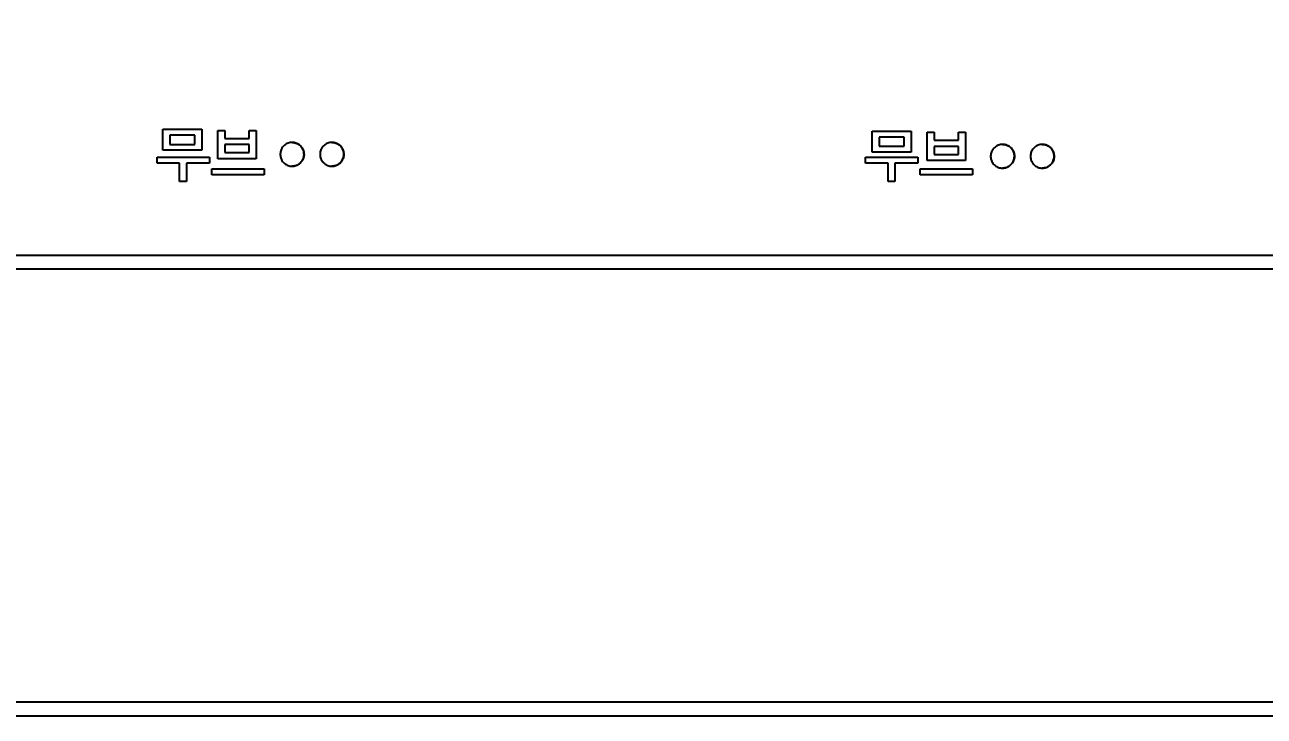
# Model space of a CAD drawing. Header units: millimetres. Extents: x 28 to 2363, y 8 to 1657.
# Drawn here: x 443.78 to 487.34, y 1216.53 to 1240.82 of the extents above; entities that cross this region are included whole.
import ezdxf

# ---------------------------------------------------------------- set-up
doc = ezdxf.new("R2010")
doc.units = ezdxf.units.MM
doc.layers.get('Defpoints').update_dxf_attribs({"linetype": 'CONTINUOUS'})
doc.layers.add('1LINE', color=7, linetype='CONTINUOUS')
doc.styles.add('Annotative', font='malgun.ttf')
doc.dimstyles.new('WOO', dxfattribs={"dimtxt": 20, "dimasz": 2, "dimexe": 1.25, "dimexo": 0.3, "dimgap": 1, "dimtad": 1, "dimdec": 1, "dimzin": 1, "dimdsep": 46, "dimtxsty": 'Annotative', "dimcen": 0, "dimclrd": 1, "dimclre": 1, "dimclrt": 2, "dimadec": 0, "dimazin": 0, "dimtfac": 1, "dimtdec": 1, "dimtofl": 0, "dimtmove": 0, "dimatfit": 3, "dimfxl": 0, "dimarcsym": 0})

# ---------------------------------------------------------------- blocks, each defined once
blk = doc.blocks.new('*D10')
at = {"layer": '1LINE', "color": 1, "lineweight": -2}
for p, q in [((408.775, 1232.532), (408.775, 1334.195)), ((641.425, 1232.532), (641.425, 1334.195)), ((410.775, 1332.945), (639.425, 1332.945))]:
    blk.add_line(p, q, dxfattribs=at)
at = {"layer": '1LINE', "color": 1}
for points in [[(410.775, 1333.278), (410.775, 1332.611), (408.775, 1332.945)], [(639.425, 1333.278), (639.425, 1332.611), (641.425, 1332.945)]]:
    blk.add_solid(points, dxfattribs=at)
at = {"layer": 'Defpoints', "color": 0}
for p in [(641.425, 1332.945), (408.775, 1232.232), (641.425, 1232.232)]:
    blk.add_point(p, dxfattribs=at)
at = {"layer": '1LINE', "color": 2, "insert": (525.1, 1344.278), "char_height": 20, "attachment_point": 5, "style": 'Annotative'}
blk.add_mtext('233', dxfattribs=at)

msp = doc.modelspace()

# ---------------------------------------------------------------- linework, layer by layer
at = {"layer": '1LINE', "linetype": 'Continuous'}
for p, q in [((448.629, 1237.154), (449.993, 1237.154)), ((448.629, 1236.416), (448.629, 1237.154)), ((448.872, 1236.947), (448.872, 1236.622)), ((449.75, 1236.947), (448.872, 1236.947)), ((448.872, 1236.947), (448.872, 1236.947)), ((448.872, 1236.947), (448.872, 1236.622)), ((449.75, 1236.622), (449.75, 1236.947)), ((449.993, 1237.154), (449.993, 1237.154)), ((449.993, 1237.154), (449.993, 1236.416)), ((449.993, 1237.154), (449.993, 1236.416)), ((450.559, 1237.113), (450.803, 1237.113)), ((450.559, 1236.119), (450.559, 1237.113)), ((450.803, 1237.113), (450.803, 1236.833)), ((450.803, 1237.113), (450.803, 1237.113)), ((450.803, 1237.113), (450.803, 1236.833)), ((450.803, 1236.833), (450.803, 1236.833)), ((450.803, 1236.833), (451.659, 1236.833)), ((451.659, 1237.113), (451.904, 1237.113)), ((451.659, 1236.833), (451.659, 1237.113)), ((451.904, 1237.113), (451.904, 1236.119)), ((451.904, 1237.113), (451.904, 1236.119)), ((451.904, 1237.113), (451.904, 1237.113)), ((473.565, 1237.087), (474.928, 1237.087)), ((473.565, 1236.347), (473.565, 1237.087)), ((473.807, 1236.88), (473.807, 1236.554)), ((474.686, 1236.88), (473.807, 1236.88)), ((473.807, 1236.88), (473.807, 1236.88)), ((473.807, 1236.88), (473.807, 1236.554)), ((474.686, 1236.554), (474.686, 1236.88)), ((474.928, 1237.087), (474.928, 1236.347)), ((474.928, 1237.087), (474.928, 1237.087)), ((474.928, 1237.087), (474.928, 1236.347)), ((475.495, 1236.051), (475.495, 1237.045)), ((475.495, 1237.045), (475.739, 1237.045)), ((475.739, 1237.045), (475.739, 1236.765)), ((475.739, 1237.045), (475.739, 1236.765)), ((475.739, 1237.045), (475.739, 1237.045)), ((475.739, 1236.765), (476.595, 1236.765)), ((475.739, 1236.765), (475.739, 1236.765)), ((476.595, 1237.045), (476.839, 1237.045)), ((476.595, 1236.765), (476.595, 1237.045)), ((476.839, 1237.045), (476.839, 1236.051)), ((476.839, 1237.045), (476.839, 1237.045)), ((476.839, 1237.045), (476.839, 1236.051)), ((449.993, 1236.416), (448.629, 1236.416)), ((448.872, 1236.622), (449.75, 1236.622)), ((448.872, 1236.622), (448.872, 1236.622)), ((449.993, 1236.416), (449.993, 1236.416)), ((450.803, 1236.62), (450.803, 1236.331)), ((450.803, 1236.62), (450.803, 1236.331)), ((451.659, 1236.62), (450.803, 1236.62)), ((450.803, 1236.62), (450.803, 1236.62)), ((450.803, 1236.331), (451.659, 1236.331)), ((450.803, 1236.331), (450.803, 1236.331)), ((451.659, 1236.331), (451.659, 1236.62)), ((474.928, 1236.347), (473.565, 1236.347)), ((473.807, 1236.554), (474.686, 1236.554)), ((473.807, 1236.554), (473.807, 1236.554)), ((474.928, 1236.347), (474.928, 1236.347)), ((475.739, 1236.552), (475.739, 1236.263)), ((475.739, 1236.552), (475.739, 1236.263)), ((476.595, 1236.552), (475.739, 1236.552)), ((475.739, 1236.552), (475.739, 1236.552)), ((476.595, 1236.263), (476.595, 1236.552)), ((448.427, 1235.957), (448.427, 1236.167)), ((448.427, 1236.167), (450.264, 1236.167)), ((449.216, 1235.957), (448.427, 1235.957)), ((449.216, 1235.322), (449.216, 1235.957)), ((449.46, 1235.957), (449.46, 1235.957)), ((450.264, 1235.957), (449.46, 1235.957)), ((449.46, 1235.957), (449.46, 1235.322)), ((449.46, 1235.957), (449.46, 1235.322)), ((450.264, 1236.167), (450.264, 1236.167)), ((450.264, 1236.167), (450.264, 1235.957)), ((450.264, 1236.167), (450.264, 1235.957)), ((450.264, 1235.957), (450.264, 1235.957)), ((451.904, 1236.119), (450.559, 1236.119)), ((451.904, 1236.119), (451.904, 1236.119)), ((473.327, 1236.167), (475.164, 1236.167)), ((473.327, 1235.957), (473.327, 1236.167)), ((474.116, 1235.957), (473.327, 1235.957)), ((474.116, 1235.322), (474.116, 1235.957)), ((474.36, 1235.957), (474.36, 1235.322)), ((474.36, 1235.957), (474.36, 1235.322)), ((475.164, 1235.957), (474.36, 1235.957)), ((474.36, 1235.957), (474.36, 1235.957)), ((475.164, 1236.167), (475.164, 1235.957)), ((475.164, 1236.167), (475.164, 1235.957)), ((475.164, 1236.167), (475.164, 1236.167)), ((475.164, 1235.957), (475.164, 1235.957)), ((476.839, 1236.051), (475.495, 1236.051)), ((475.739, 1236.263), (476.595, 1236.263)), ((475.739, 1236.263), (475.739, 1236.263)), ((476.839, 1236.051), (476.839, 1236.051)), ((450.348, 1235.767), (452.186, 1235.767)), ((450.348, 1235.556), (450.348, 1235.767)), ((452.186, 1235.556), (450.348, 1235.556)), ((452.186, 1235.767), (452.186, 1235.556)), ((452.186, 1235.767), (452.186, 1235.767)), ((452.186, 1235.767), (452.186, 1235.556)), ((452.186, 1235.556), (452.186, 1235.556)), ((475.248, 1235.767), (477.086, 1235.767)), ((475.248, 1235.556), (475.248, 1235.767)), ((477.086, 1235.556), (475.248, 1235.556)), ((477.086, 1235.767), (477.086, 1235.767)), ((477.086, 1235.767), (477.086, 1235.556)), ((477.086, 1235.767), (477.086, 1235.556)), ((477.086, 1235.556), (477.086, 1235.556)), ((449.46, 1235.322), (449.216, 1235.322)), ((449.46, 1235.322), (449.46, 1235.322)), ((474.36, 1235.322), (474.116, 1235.322)), ((474.36, 1235.322), (474.36, 1235.322)), ((409.275, 1232.732), (640.925, 1232.732)), ((640.925, 1232.232), (409.275, 1232.232)), ((418.475, 1217.032), (631.725, 1217.032)), ((631.725, 1216.532), (418.475, 1216.532))]:
    msp.add_line(p, q, dxfattribs=at)
for points, knots in [([(453.588, 1236.317), (453.593, 1236.27), (453.59, 1236.222), (453.568, 1236.13), (453.549, 1236.086), (453.499, 1236.007), (453.467, 1235.972), (453.393, 1235.914), (453.35, 1235.891), (453.262, 1235.861), (453.214, 1235.854), (453.121, 1235.855), (453.074, 1235.863), (452.986, 1235.895), (452.944, 1235.919), (452.872, 1235.978), (452.84, 1236.014), (452.791, 1236.094), (452.773, 1236.139), (452.754, 1236.231), (452.752, 1236.279), (452.764, 1236.371), (452.778, 1236.418), (452.82, 1236.501), (452.848, 1236.54), (452.915, 1236.605), (452.955, 1236.632), (453.04, 1236.671), (453.087, 1236.684), (453.18, 1236.692), (453.227, 1236.689), (453.318, 1236.667), (453.363, 1236.647), (453.441, 1236.596), (453.476, 1236.563), (453.532, 1236.489), (453.555, 1236.446), (453.579, 1236.374), (453.585, 1236.345), (453.588, 1236.317)], [0, 0, 0, 0, 0.053822, 0.053822, 0.107683, 0.107683, 0.161165, 0.161165, 0.215193, 0.215193, 0.268731, 0.268731, 0.322352, 0.322352, 0.375947, 0.375947, 0.429611, 0.429611, 0.483706, 0.483706, 0.537127, 0.537127, 0.591147, 0.591147, 0.644444, 0.644444, 0.698296, 0.698296, 0.752178, 0.752178, 0.805602, 0.805602, 0.859637, 0.859637, 0.912999, 0.912999, 0.96694, 0.96694, 1, 1, 1, 1]), ([(453.172, 1236.69), (453.206, 1236.69), (453.24, 1236.686), (453.318, 1236.667), (453.363, 1236.647), (453.441, 1236.596), (453.476, 1236.563), (453.533, 1236.489), (453.555, 1236.446), (453.574, 1236.388), (453.578, 1236.373), (453.581, 1236.359)], [0, 0, 0, 0, 0.178471, 0.178471, 0.427759, 0.427759, 0.673946, 0.673946, 0.922804, 0.922804, 1, 1, 1, 1]), ([(453.581, 1236.359), (453.588, 1236.328), (453.591, 1236.295), (453.589, 1236.216), (453.58, 1236.169), (453.547, 1236.081), (453.523, 1236.04), (453.463, 1235.968), (453.426, 1235.937), (453.346, 1235.889), (453.3, 1235.871), (453.228, 1235.857), (453.2, 1235.854), (453.173, 1235.854)], [0, 0, 0, 0, 0.129988, 0.129988, 0.32, 0.32, 0.509577, 0.509577, 0.699266, 0.699266, 0.889911, 0.889911, 1, 1, 1, 1]), ([(454.986, 1236.317), (454.991, 1236.27), (454.988, 1236.222), (454.967, 1236.131), (454.948, 1236.086), (454.897, 1236.008), (454.865, 1235.972), (454.792, 1235.914), (454.749, 1235.891), (454.66, 1235.861), (454.613, 1235.854), (454.52, 1235.855), (454.472, 1235.863), (454.385, 1235.895), (454.343, 1235.919), (454.27, 1235.978), (454.239, 1236.014), (454.19, 1236.094), (454.172, 1236.139), (454.152, 1236.231), (454.15, 1236.279), (454.162, 1236.371), (454.176, 1236.418), (454.218, 1236.501), (454.246, 1236.539), (454.313, 1236.604), (454.353, 1236.632), (454.438, 1236.671), (454.485, 1236.684), (454.578, 1236.692), (454.626, 1236.689), (454.717, 1236.667), (454.761, 1236.647), (454.839, 1236.596), (454.874, 1236.563), (454.931, 1236.489), (454.954, 1236.446), (454.977, 1236.374), (454.983, 1236.345), (454.986, 1236.317)], [0, 0, 0, 0, 0.053787, 0.053787, 0.107612, 0.107612, 0.161077, 0.161077, 0.215119, 0.215119, 0.268684, 0.268684, 0.32231, 0.32231, 0.375909, 0.375909, 0.429594, 0.429594, 0.4837, 0.4837, 0.537107, 0.537107, 0.59109, 0.59109, 0.644363, 0.644363, 0.698218, 0.698218, 0.752122, 0.752122, 0.805557, 0.805557, 0.859591, 0.859591, 0.912976, 0.912976, 0.966938, 0.966938, 1, 1, 1, 1]), ([(454.571, 1236.69), (454.604, 1236.69), (454.638, 1236.686), (454.717, 1236.667), (454.761, 1236.647), (454.839, 1236.596), (454.874, 1236.563), (454.931, 1236.489), (454.954, 1236.446), (454.973, 1236.388), (454.976, 1236.373), (454.979, 1236.359)], [0, 0, 0, 0, 0.178251, 0.178251, 0.427515, 0.427515, 0.67379, 0.67379, 0.922727, 0.922727, 1, 1, 1, 1]), ([(454.979, 1236.359), (454.986, 1236.328), (454.989, 1236.295), (454.987, 1236.216), (454.978, 1236.169), (454.945, 1236.081), (454.921, 1236.04), (454.861, 1235.968), (454.825, 1235.937), (454.744, 1235.889), (454.699, 1235.871), (454.626, 1235.857), (454.599, 1235.854), (454.571, 1235.854)], [0, 0, 0, 0, 0.129909, 0.129909, 0.319802, 0.319802, 0.509265, 0.509265, 0.698944, 0.698944, 0.889679, 0.889679, 1, 1, 1, 1]), ([(478.556, 1236.248), (478.561, 1236.202), (478.558, 1236.154), (478.537, 1236.062), (478.518, 1236.018), (478.467, 1235.939), (478.435, 1235.904), (478.362, 1235.846), (478.319, 1235.823), (478.23, 1235.793), (478.183, 1235.786), (478.09, 1235.787), (478.042, 1235.795), (477.954, 1235.827), (477.913, 1235.851), (477.841, 1235.91), (477.809, 1235.946), (477.76, 1236.026), (477.742, 1236.071), (477.723, 1236.163), (477.721, 1236.21), (477.732, 1236.303), (477.747, 1236.35), (477.789, 1236.433), (477.817, 1236.472), (477.884, 1236.537), (477.924, 1236.564), (478.009, 1236.603), (478.055, 1236.616), (478.148, 1236.624), (478.196, 1236.621), (478.287, 1236.598), (478.331, 1236.579), (478.409, 1236.528), (478.444, 1236.495), (478.501, 1236.421), (478.524, 1236.378), (478.547, 1236.306), (478.553, 1236.277), (478.556, 1236.248)], [0, 0, 0, 0, 0.053811, 0.053811, 0.107662, 0.107662, 0.161127, 0.161127, 0.215143, 0.215143, 0.268698, 0.268698, 0.322393, 0.322393, 0.376006, 0.376006, 0.429584, 0.429584, 0.483602, 0.483602, 0.537043, 0.537043, 0.59117, 0.59117, 0.644521, 0.644521, 0.698325, 0.698325, 0.75211, 0.75211, 0.805507, 0.805507, 0.859622, 0.859622, 0.913017, 0.913017, 0.966952, 0.966952, 1, 1, 1, 1]), ([(478.141, 1236.622), (478.175, 1236.622), (478.209, 1236.618), (478.287, 1236.598), (478.332, 1236.579), (478.41, 1236.527), (478.445, 1236.495), (478.501, 1236.42), (478.524, 1236.378), (478.543, 1236.319), (478.547, 1236.305), (478.55, 1236.291)], [0, 0, 0, 0, 0.178717, 0.178717, 0.428241, 0.428241, 0.674459, 0.674459, 0.923167, 0.923167, 1, 1, 1, 1]), ([(479.955, 1236.248), (479.96, 1236.202), (479.957, 1236.154), (479.935, 1236.062), (479.916, 1236.018), (479.866, 1235.939), (479.834, 1235.904), (479.76, 1235.846), (479.718, 1235.823), (479.629, 1235.793), (479.581, 1235.786), (479.488, 1235.787), (479.441, 1235.795), (479.353, 1235.827), (479.311, 1235.851), (479.239, 1235.91), (479.207, 1235.946), (479.158, 1236.026), (479.14, 1236.071), (479.121, 1236.163), (479.119, 1236.21), (479.131, 1236.303), (479.145, 1236.35), (479.187, 1236.433), (479.215, 1236.472), (479.282, 1236.537), (479.322, 1236.564), (479.407, 1236.603), (479.454, 1236.616), (479.547, 1236.624), (479.594, 1236.621), (479.685, 1236.598), (479.73, 1236.579), (479.808, 1236.528), (479.843, 1236.495), (479.9, 1236.421), (479.922, 1236.378), (479.946, 1236.306), (479.952, 1236.277), (479.955, 1236.248)], [0, 0, 0, 0, 0.053786, 0.053786, 0.10761, 0.10761, 0.161065, 0.161065, 0.215096, 0.215096, 0.268674, 0.268674, 0.322363, 0.322363, 0.37597, 0.37597, 0.429563, 0.429563, 0.483594, 0.483594, 0.537028, 0.537028, 0.591128, 0.591128, 0.644465, 0.644465, 0.698276, 0.698276, 0.752078, 0.752078, 0.805477, 0.805477, 0.859579, 0.859579, 0.912991, 0.912991, 0.966947, 0.966947, 1, 1, 1, 1]), ([(479.539, 1236.622), (479.573, 1236.622), (479.607, 1236.618), (479.685, 1236.598), (479.73, 1236.579), (479.808, 1236.527), (479.843, 1236.495), (479.9, 1236.421), (479.922, 1236.378), (479.941, 1236.319), (479.945, 1236.305), (479.948, 1236.291)], [0, 0, 0, 0, 0.178584, 0.178584, 0.428031, 0.428031, 0.674307, 0.674307, 0.923093, 0.923093, 1, 1, 1, 1]), ([(478.55, 1236.291), (478.556, 1236.259), (478.559, 1236.227), (478.558, 1236.148), (478.549, 1236.101), (478.516, 1236.013), (478.491, 1235.972), (478.431, 1235.9), (478.395, 1235.869), (478.314, 1235.821), (478.269, 1235.803), (478.196, 1235.789), (478.169, 1235.786), (478.141, 1235.786)], [0, 0, 0, 0, 0.130167, 0.130167, 0.320157, 0.320157, 0.509686, 0.509686, 0.699316, 0.699316, 0.889942, 0.889942, 1, 1, 1, 1]), ([(479.948, 1236.291), (479.955, 1236.259), (479.958, 1236.227), (479.956, 1236.148), (479.947, 1236.101), (479.914, 1236.013), (479.89, 1235.972), (479.83, 1235.9), (479.793, 1235.869), (479.713, 1235.821), (479.667, 1235.803), (479.595, 1235.789), (479.567, 1235.786), (479.54, 1235.786)], [0, 0, 0, 0, 0.130113, 0.130113, 0.320015, 0.320015, 0.509463, 0.509463, 0.699105, 0.699105, 0.889819, 0.889819, 1, 1, 1, 1])]:
    msp.add_open_spline(points, degree=3, knots=knots, dxfattribs=at)

# ---------------------------------------------------------------- dimensions: what is measured, and where the dimension line sits
at = {"layer": '1LINE'}
dim = msp.add_linear_dim(base=(641.425, 1332.945), p1=(408.775, 1232.232), p2=(641.425, 1232.232), dimstyle='WOO', override={"dimdec": 0}, dxfattribs=at)
dim.commit()
dim.dimension.update_dxf_attribs({"geometry": '*D10', "text_midpoint": (525.1, 1344.278)})

doc.saveas('drawing.dxf')
